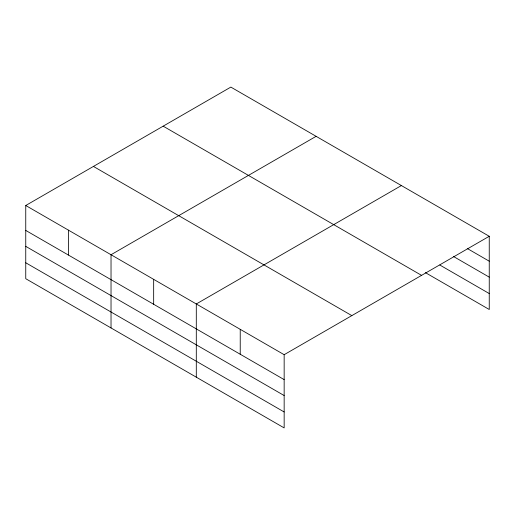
<?xml version="1.0" encoding="UTF-8"?>
<svg xmlns="http://www.w3.org/2000/svg" width="515" height="515" viewBox="0 0 515 515"><rect width="100%" height="100%" fill="white"/><g stroke="black" fill="none" stroke-linecap="round" stroke-linejoin="round"><path stroke-width="0.77" d="M284.158 395.546L284.158 354.693L25.75 205.504L25.75 278.712L284.158 427.907L284.158 395.546L25.75 246.357M425.416 272.641L489.25 309.496L489.25 236.288L230.842 87.093L25.75 205.504M316.12 136.327L111.028 254.738L111.028 327.946M401.391 185.561L196.299 303.972L196.299 377.18M284.158 354.693L489.25 236.288M467.285 248.52L489.25 261.202M453.56 256.534L489.25 277.141M439.829 265.025L489.25 293.556M163.165 126.169L421.573 275.364M93.427 166.429L351.835 315.618M25.75 230.424L284.158 379.613M25.75 262.779L284.158 411.968M240.228 329.336L240.228 354.249M153.663 279.355L153.663 304.268M68.386 230.121L68.386 255.041"/></g></svg>
